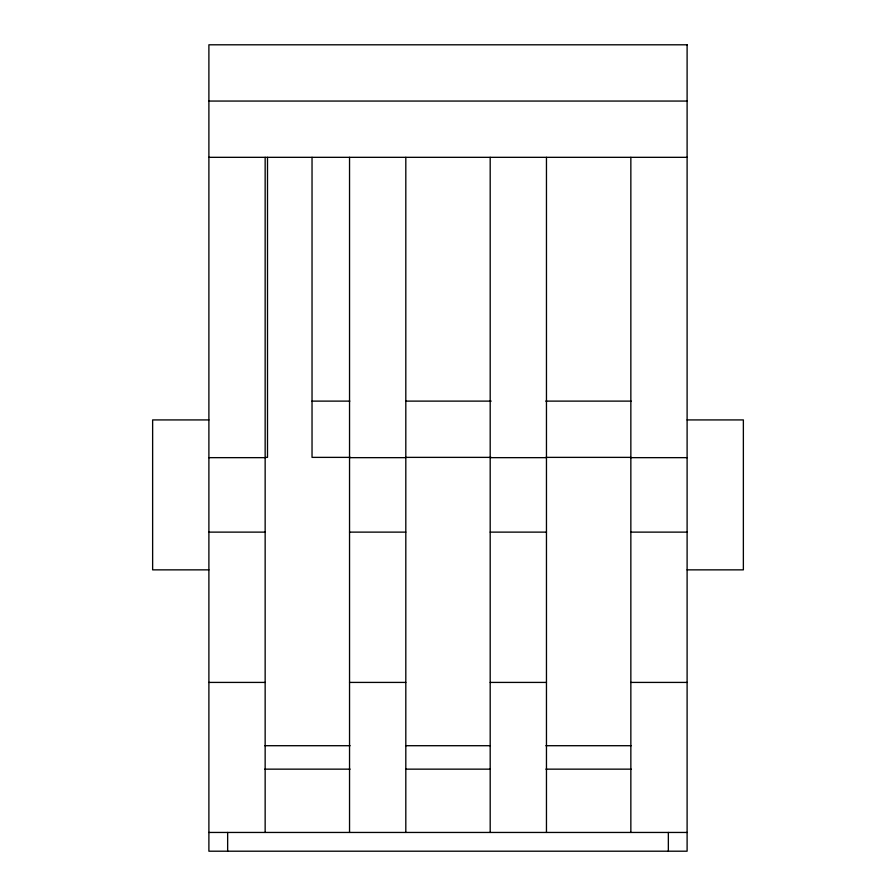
<?xml version="1.0" encoding="UTF-8"?>
<svg xmlns="http://www.w3.org/2000/svg" width="896" height="896" viewBox="0 0 896 896"><rect width="100%" height="100%" fill="white"/><g stroke="black" fill="none" stroke-linecap="round" stroke-linejoin="round"><path stroke-width="1.34" d="M208.891 101.058L687.109 101.058M208.891 157.326L687.109 157.326M312.032 401.117L349.821 401.117M405.81 401.117L491.176 401.117M545.754 401.117L631.131 401.117M208.891 419.922L152.634 419.922L152.634 569.856L208.891 569.856M687.109 419.922L743.366 419.922L743.366 569.856L687.109 569.856M265.933 457.374L267.501 457.374L267.501 157.326M350.459 457.374L312.032 457.374L312.032 157.326M405.81 457.374L491.176 457.374M545.754 457.374L631.131 457.374M208.891 457.654L265.149 457.654M349.541 457.654L405.81 457.654M490.19 457.654L546.459 457.654M630.851 457.654L687.109 457.654M208.891 532.123L265.149 532.123M349.541 532.123L405.81 532.123M490.19 532.123L546.459 532.123M630.851 532.123L687.109 532.123M208.891 682.416L265.149 682.416M349.541 682.416L405.81 682.416M490.19 682.416L546.459 682.416M630.851 682.416L687.109 682.416M264.824 745.707L350.123 745.707M406.056 745.707L489.944 745.707M545.877 745.707L631.176 745.707M264.824 769.149L350.123 769.149M406.056 769.149L489.944 769.149M545.877 769.149L631.176 769.149M208.891 832.451L687.109 832.451M668.349 832.451L668.349 851.2M630.851 157.326L630.851 832.451M546.459 157.326L546.459 832.451M490.19 157.326L490.19 832.451M405.81 157.326L405.81 832.451M349.541 157.326L349.541 832.451M265.149 157.326L265.149 832.451M227.651 832.451L227.651 851.2M687.109 44.8L208.891 44.8L208.891 851.2L687.109 851.2L687.109 44.8"/></g></svg>
